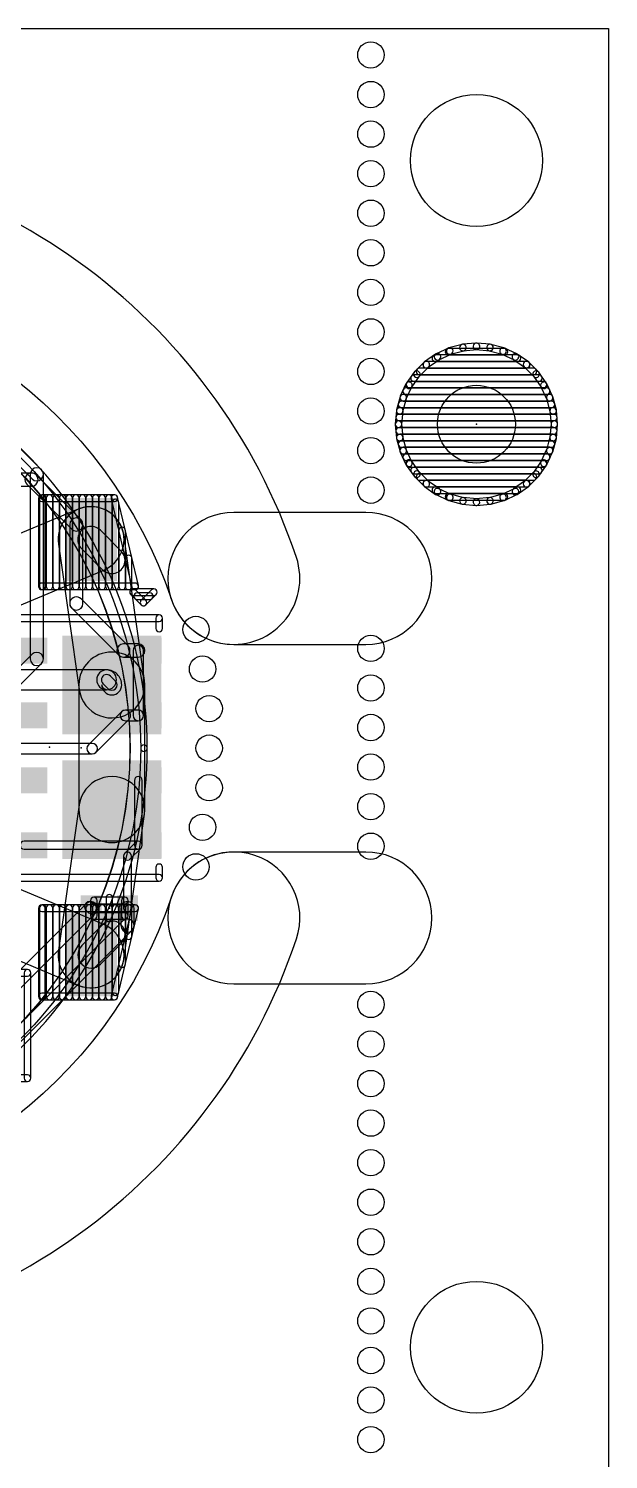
# Model space of a CAD drawing. Extents: x 0 to 2.5, y 0 to 3.1.
# Drawn here: x 2.061 to 2.5, y 2.015 to 3.1 of the extents above; entities that cross this region are included whole.
import ezdxf

# ---------------------------------------------------------------- set-up
doc = ezdxf.new("R2010")
doc.units = 0
for name, color, linetype in [('1', 22, 'CONTINUOUS'), ('16', 175, 'CONTINUOUS'), ('19', 53, 'CONTINUOUS'), ('2', 4, 'CONTINUOUS'), ('20', 7, 'CONTINUOUS'), ('21', 253, 'CONTINUOUS'), ('22', 253, 'CONTINUOUS'), ('23', 7, 'CONTINUOUS'), ('24', 7, 'CONTINUOUS'), ('31', 253, 'CONTINUOUS'), ('32', 253, 'CONTINUOUS'), ('41', 22, 'CONTINUOUS'), ('42', 175, 'CONTINUOUS'), ('46', 140, 'CONTINUOUS')]:
    doc.layers.add(name, color=color, linetype=linetype)

# ---------------------------------------------------------------- blocks, each defined once
blk = doc.blocks.new('RECT')
blk.add_solid([(-0.5, -0.5), (0.5, -0.5), (-0.5, 0.5), (0.5, 0.5)])
blk = doc.blocks.new('PIE')
blk.add_circle((0, 0), 0.5)

msp = doc.modelspace()

# ---------------------------------------------------------------- linework, layer by layer
at = {"layer": '1'}
for points in [[(2.145531, 2.554331, 1), (2.150531, 2.554331, 0.414214), (1.833071, 2.871791, 1), (1.833071, 2.866791, -0.414214)], [(2.07048, 2.741476), (2.125598, 2.741476, 1), (2.125598, 2.746476), (2.07048, 2.746476, 1)], [(2.07298, 2.677047), (2.07298, 2.743976, 1), (2.06798, 2.743976), (2.06798, 2.677047, 1)], [(2.073886, 2.677047), (2.073886, 2.743976, 1), (2.068886, 2.743976), (2.068886, 2.677047, 1)], [(2.078886, 2.677047), (2.078886, 2.743976, 1), (2.073886, 2.743976), (2.073886, 2.677047, 1)], [(2.083886, 2.677047), (2.083886, 2.743976, 1), (2.078886, 2.743976), (2.078886, 2.677047, 1)], [(2.088886, 2.677047), (2.088886, 2.743976, 1), (2.083886, 2.743976), (2.083886, 2.677047, 1)], [(2.093886, 2.677047), (2.093886, 2.743976, 1), (2.088886, 2.743976), (2.088886, 2.677047, 1)], [(2.098886, 2.677047), (2.098886, 2.743976, 1), (2.093886, 2.743976), (2.093886, 2.677047, 1)], [(2.103886, 2.677047), (2.103886, 2.743976, 1), (2.098886, 2.743976), (2.098886, 2.677047, 1)], [(2.108886, 2.677047), (2.108886, 2.743976, 1), (2.103886, 2.743976), (2.103886, 2.677047, 1)], [(2.113886, 2.677047), (2.113886, 2.743976, 1), (2.108886, 2.743976), (2.108886, 2.677047, 1)], [(2.118886, 2.677047), (2.118886, 2.743976, 1), (2.113886, 2.743976), (2.113886, 2.677047, 1)], [(2.123886, 2.677047), (2.123886, 2.743976, 1), (2.118886, 2.743976), (2.118886, 2.677047, 1)], [(2.123165, 2.743404), (2.138913, 2.676475, 1), (2.14378, 2.67762), (2.128032, 2.744549, 1)], [(2.03289, 2.653986), (2.117535, 2.689419, 1), (2.098228, 2.735541), (2.013583, 2.700108, 1)], [(2.148379, 2.60578), (2.132631, 2.716016, 1), (2.083133, 2.708945), (2.098881, 2.598709, 1)], [(2.128886, 2.677047), (2.128886, 2.74063, 1), (2.123886, 2.74063), (2.123886, 2.677047, 1)], [(2.130701, 2.703803), (2.114953, 2.719551, 1), (2.100811, 2.705409), (2.116559, 2.689661, 1)], [(2.133886, 2.677047), (2.133886, 2.71938, 1), (2.128886, 2.71938), (2.128886, 2.677047, 1)], [(2.138886, 2.677047), (2.138886, 2.69813, 1), (2.133886, 2.69813), (2.133886, 2.677047, 1)], [(2.141346, 2.679547), (2.07048, 2.679547, 1), (2.07048, 2.674547), (2.141346, 2.674547, 1)], [(2.14863, 2.507756), (2.14863, 2.602244, 1), (2.09863, 2.602244), (2.09863, 2.507756, 1)], [(2.018512, 2.598681), (2.119693, 2.598681, 1), (2.119693, 2.613681), (2.018512, 2.613681, 1)], [(2.11613, 2.602244, 1), (2.13113, 2.602244, 0.414214), (2.119693, 2.613681, 1), (2.119693, 2.598681, -0.414214)], [(2.116864, 2.603353), (2.120801, 2.599416, 1), (2.126458, 2.605073), (2.122521, 2.60901, 1)], [(1.833071, 2.24187, 1), (1.833071, 2.23687, 0.414214), (2.150531, 2.554331, 1), (2.145531, 2.554331, -0.414214)], [(2.098881, 2.511291), (2.083133, 2.401055, 1), (2.132631, 2.393984), (2.148379, 2.50422, 1)], [(2.013583, 2.409892), (2.098228, 2.374459, 1), (2.117535, 2.420581), (2.03289, 2.456014, 1)], [(2.141346, 2.435453), (2.07048, 2.435453, 1), (2.07048, 2.430453), (2.141346, 2.430453, 1)], [(2.06798, 2.432953), (2.06798, 2.366024, 1), (2.07298, 2.366024), (2.07298, 2.432953, 1)], [(2.073886, 2.366024), (2.073886, 2.432953, 1), (2.068886, 2.432953), (2.068886, 2.366024, 1)], [(2.078886, 2.366024), (2.078886, 2.432953, 1), (2.073886, 2.432953), (2.073886, 2.366024, 1)], [(2.083886, 2.366024), (2.083886, 2.432953, 1), (2.078886, 2.432953), (2.078886, 2.366024, 1)], [(2.088886, 2.366024), (2.088886, 2.432953, 1), (2.083886, 2.432953), (2.083886, 2.366024, 1)], [(2.093886, 2.366024), (2.093886, 2.432953, 1), (2.088886, 2.432953), (2.088886, 2.366024, 1)], [(2.098886, 2.366024), (2.098886, 2.432953, 1), (2.093886, 2.432953), (2.093886, 2.366024, 1)], [(2.103886, 2.366024), (2.103886, 2.432953, 1), (2.098886, 2.432953), (2.098886, 2.366024, 1)], [(2.108886, 2.366024), (2.108886, 2.432953, 1), (2.103886, 2.432953), (2.103886, 2.366024, 1)], [(2.113886, 2.366024), (2.113886, 2.432953, 1), (2.108886, 2.432953), (2.108886, 2.366024, 1)], [(2.118886, 2.366024), (2.118886, 2.432953, 1), (2.113886, 2.432953), (2.113886, 2.366024, 1)], [(2.123886, 2.366024), (2.123886, 2.432953, 1), (2.118886, 2.432953), (2.118886, 2.366024, 1)], [(2.128032, 2.365451), (2.14378, 2.43238, 1), (2.138913, 2.433525), (2.123165, 2.366596, 1)], [(2.128886, 2.36937), (2.128886, 2.432953, 1), (2.123886, 2.432953), (2.123886, 2.36937, 1)], [(2.133886, 2.39062), (2.133886, 2.432953, 1), (2.128886, 2.432953), (2.128886, 2.39062, 1)], [(2.138886, 2.41187), (2.138886, 2.432953, 1), (2.133886, 2.432953), (2.133886, 2.41187, 1)], [(2.116559, 2.420339), (2.100811, 2.404591, 1), (2.114953, 2.390449), (2.130701, 2.406197, 1)], [(2.07048, 2.363524), (2.125598, 2.363524, 1), (2.125598, 2.368524), (2.07048, 2.368524, 1)]]:
    msp.add_lwpolyline(points, format="xyb", close=True, dxfattribs=at)
at = {"layer": '16'}
for points in [[(2.145531, 2.554331, 1), (2.150531, 2.554331, 0.414214), (1.833071, 2.871791, 1), (1.833071, 2.866791, -0.414214)], [(2.06274, 2.763), (2.03474, 2.763, 1), (2.03474, 2.753), (2.06274, 2.753, 1)], [(2.059205, 2.754464), (2.093205, 2.720464, 1), (2.100276, 2.727536), (2.066276, 2.761536, 1)], [(2.09174, 2.724), (2.09174, 2.664, 1), (2.10174, 2.664), (2.10174, 2.724, 1)], [(2.093205, 2.660464), (2.128854, 2.624815, 1), (2.135925, 2.631886), (2.100276, 2.667536, 1)], [(2.13239, 2.62335), (2.143717, 2.62335, 1), (2.143717, 2.63335), (2.13239, 2.63335, 1)], [(2.139717, 2.62835), (2.139717, 2.579138, 1), (2.147717, 2.579138), (2.147717, 2.62835, 1)], [(2.13105, 2.581966), (2.105912, 2.556828, 1), (2.111569, 2.551172), (2.136706, 2.576309, 1)], [(2.143717, 2.583138), (2.133878, 2.583138, 1), (2.133878, 2.575138), (2.143717, 2.575138, 1)], [(1.833071, 2.24187, 1), (1.833071, 2.23687, 0.414214), (2.150531, 2.554331, 1), (2.145531, 2.554331, -0.414214)], [(2.10874, 2.558), (2.03674, 2.558, 1), (2.03674, 2.55), (2.10874, 2.55, 1)], [(2.140717, 2.529925), (2.140717, 2.480713, 1), (2.146717, 2.480713), (2.146717, 2.529925, 1)], [(2.057102, 2.477713), (2.143717, 2.477713, 1), (2.143717, 2.483713), (2.057102, 2.483713, 1)], [(2.137641, 2.470394), (2.145838, 2.478591, 1), (2.141595, 2.482834), (2.133398, 2.474637, 1)], [(2.13852, 2.433), (2.13852, 2.472516, 1), (2.13252, 2.472516), (2.13252, 2.433, 1)], [(2.008496, 2.326464), (2.111496, 2.429464, 1), (2.104425, 2.436536), (2.001425, 2.333536, 1)], [(2.104132, 2.431172), (2.105132, 2.430172, 1), (2.110789, 2.435828), (2.109789, 2.436828, 1)], [(2.13052, 2.433), (2.13052, 2.41978, 1), (2.14052, 2.41978), (2.14052, 2.433, 1)], [(2.131984, 2.423315), (2.036236, 2.327567, 1), (2.043307, 2.320496), (2.139055, 2.416244, 1)]]:
    msp.add_lwpolyline(points, format="xyb", close=True, dxfattribs=at)
at = {"layer": '19'}
for radius in [0.304381, 0.304281]:
    msp.add_circle((1.833071, 2.554331), radius, dxfattribs=at)
at = {"layer": '2'}
for points in [[(2.070276, 2.765536), (1.996276, 2.839536, 1), (1.989205, 2.832464), (2.063205, 2.758464, 1)], [(2.07174, 2.622), (2.07174, 2.762, 1), (2.06174, 2.762), (2.06174, 2.622, 1)], [(2.018276, 2.566464), (2.070276, 2.618464, 1), (2.063205, 2.625536), (2.011205, 2.573536, 1)]]:
    msp.add_lwpolyline(points, format="xyb", close=True, dxfattribs=at)
at = {"layer": '20'}
for p, q in [((1.2, 3.1), (2.5, 3.1)), ((2.5, 3.1), (2.5, 2)), ((2.5, 2.1), (2.5, 1))]:
    msp.add_line(p, q, dxfattribs=at)
for centre, radius in [((2.32, 3.08), 0.01), ((2.32, 3.05), 0.01), ((2.4, 3), 0.05), ((2.32, 3.02), 0.01), ((2.32, 2.99), 0.01), ((2.32, 2.96), 0.01), ((2.32, 2.93), 0.01), ((2.32, 2.9), 0.01), ((2.32, 2.87), 0.01), ((2.32, 2.84), 0.01), ((2.32, 2.81), 0.01), ((2.32, 2.78), 0.01), ((2.32, 2.75), 0.01), ((2.187402, 2.644331), 0.01), ((2.32, 2.63), 0.01), ((2.192402, 2.614331), 0.01), ((2.32, 2.6), 0.01), ((2.197402, 2.584331), 0.01), ((2.32, 2.57), 0.01), ((2.197402, 2.554331), 0.01), ((2.32, 2.54), 0.01), ((2.197402, 2.524331), 0.01), ((2.32, 2.51), 0.01), ((2.192402, 2.494331), 0.01), ((2.32, 2.48), 0.01), ((2.187402, 2.464331), 0.01), ((2.32, 2.36), 0.01), ((2.32, 2.33), 0.01), ((2.32, 2.3), 0.01), ((2.32, 2.27), 0.01), ((2.32, 2.24), 0.01), ((2.32, 2.21), 0.01), ((2.32, 2.18), 0.01), ((2.32, 2.15), 0.01), ((2.4, 2.1), 0.05), ((2.32, 2.12), 0.01), ((2.32, 2.09), 0.01), ((2.32, 2.06), 0.01), ((2.32, 2.03), 0.01)]:
    msp.add_circle(centre, radius, dxfattribs=at)
at = {"layer": '21'}
for points in [[(2.019772, 2.381531), (2.059772, 2.381531, 1), (2.059772, 2.386531), (2.019772, 2.386531, 1)], [(2.057272, 2.384031), (2.057272, 2.304031, 1), (2.062272, 2.304031), (2.062272, 2.384031, 1)], [(2.059772, 2.306531), (2.019772, 2.306531, 1), (2.019772, 2.301531), (2.059772, 2.301531, 1)]]:
    msp.add_lwpolyline(points, format="xyb", close=True, dxfattribs=at)
at = {"layer": '22'}
for points in [[(2.13978, 2.670142), (2.155528, 2.670142, 1), (2.155528, 2.675142), (2.13978, 2.675142, 1)], [(2.13978, 2.670142), (2.155528, 2.670142, 1), (2.155528, 2.675142), (2.13978, 2.675142, 1)], [(2.149421, 2.666535), (2.141547, 2.674409, 1), (2.138012, 2.670874), (2.145886, 2.663, 1)], [(2.149421, 2.666535), (2.141547, 2.674409, 1), (2.138012, 2.670874), (2.145886, 2.663, 1)], [(2.152417, 2.672031), (2.14289, 2.672031, 1), (2.14289, 2.667031), (2.152417, 2.667031, 1)], [(2.15376, 2.674409), (2.145886, 2.666535, 1), (2.149421, 2.663), (2.157295, 2.670874, 1)], [(2.15376, 2.674409), (2.145886, 2.666535, 1), (2.149421, 2.663), (2.157295, 2.670874, 1)], [(2.159465, 2.655457), (2.041354, 2.655457, 1), (2.041354, 2.650457), (2.159465, 2.650457, 1)], [(2.161965, 2.645083), (2.161965, 2.652957, 1), (2.156965, 2.652957), (2.156965, 2.645083, 1)], [(2.156965, 2.46398), (2.156965, 2.456106, 1), (2.161965, 2.456106), (2.161965, 2.46398, 1)], [(2.159465, 2.458606), (2.041354, 2.458606, 1), (2.041354, 2.453606), (2.159465, 2.453606, 1)], [(2.12424, 2.425126), (2.12424, 2.440874, 1), (2.11924, 2.440874), (2.11924, 2.425126, 1)]]:
    msp.add_lwpolyline(points, format="xyb", close=True, dxfattribs=at)
at = {"layer": '23'}
for p in [(2.4, 2.8), (2.076386, 2.555)]:
    msp.add_point(p, dxfattribs=at)
at = {"layer": '24'}
for points in [[(2.133551, 2.441406), (2.109929, 2.441406, 1), (2.109929, 2.436406), (2.133551, 2.436406, 1)], [(2.107429, 2.438906), (2.107429, 2.427094, 1), (2.112429, 2.427094), (2.112429, 2.438906, 1)], [(2.136051, 2.427094), (2.136051, 2.438906, 1), (2.131051, 2.438906), (2.131051, 2.427094, 1)], [(2.109929, 2.424594), (2.133551, 2.424594, 1), (2.133551, 2.429594), (2.109929, 2.429594, 1)]]:
    msp.add_lwpolyline(points, format="xyb", close=True, dxfattribs=at)
for p in [(2.4, 2.8), (2.100409, 2.554531), (2.12174, 2.433)]:
    msp.add_point(p, dxfattribs=at)
at = {"layer": '31'}
for centre in [(2.4, 3), (2.4, 2.1)]:
    msp.add_circle(centre, 0.05, dxfattribs=at)
at = {"layer": '32'}
for centre in [(2.4, 3), (2.4, 2.1)]:
    msp.add_circle(centre, 0.05, dxfattribs=at)
at = {"layer": '41'}
for points in [[(2.369038, 2.853191), (2.360606, 2.847287, 1), (2.363474, 2.843191), (2.371906, 2.849095, 1)], [(2.378745, 2.857759), (2.369416, 2.853409, 1), (2.371529, 2.848877), (2.380858, 2.853228, 1)], [(2.378743, 2.8525), (2.421257, 2.8525, 1), (2.421257, 2.8575), (2.378743, 2.8575, 1)], [(2.389098, 2.860573), (2.379155, 2.857908, 1), (2.380449, 2.853079), (2.390392, 2.855743, 1)], [(2.399782, 2.861546), (2.389527, 2.860648, 1), (2.389963, 2.855667), (2.400218, 2.856565, 1)], [(2.410473, 2.860648), (2.400218, 2.861546, 1), (2.399782, 2.856565), (2.410037, 2.855667, 1)], [(2.420845, 2.857908), (2.410902, 2.860573, 1), (2.409608, 2.855743), (2.419551, 2.853079, 1)], [(2.430584, 2.853409), (2.421255, 2.857759, 1), (2.419142, 2.853228), (2.428471, 2.848877, 1)], [(2.439394, 2.847287), (2.430962, 2.853191, 1), (2.428094, 2.849095), (2.436526, 2.843191, 1)], [(2.360272, 2.847007), (2.352993, 2.839728, 1), (2.356529, 2.836192), (2.363808, 2.843471, 1)], [(2.361801, 2.8425), (2.438199, 2.8425, 1), (2.438199, 2.8475), (2.361801, 2.8475, 1)], [(2.36884, 2.8475), (2.43116, 2.8475, 1), (2.43116, 2.8525), (2.36884, 2.8525, 1)], [(2.447007, 2.839728), (2.439728, 2.847007, 1), (2.436192, 2.843471), (2.443471, 2.836192, 1)], [(2.346591, 2.830584), (2.342241, 2.821255, 1), (2.346772, 2.819142), (2.351123, 2.828471, 1)], [(2.352713, 2.839394), (2.346809, 2.830962, 1), (2.350905, 2.828094), (2.356809, 2.836526, 1)], [(2.349188, 2.8275), (2.450813, 2.8275, 1), (2.450813, 2.8325), (2.349188, 2.8325, 1)], [(2.352689, 2.8325), (2.447311, 2.8325, 1), (2.447311, 2.8375), (2.352689, 2.8375, 1)], [(2.356801, 2.8375), (2.443199, 2.8375, 1), (2.443199, 2.8425), (2.356801, 2.8425, 1)], [(2.453191, 2.830962), (2.447287, 2.839394, 1), (2.443191, 2.836526), (2.449095, 2.828094, 1)], [(2.457759, 2.821255), (2.453409, 2.830584, 1), (2.448877, 2.828471), (2.453228, 2.819142, 1)], [(2.342092, 2.820845), (2.339427, 2.810902, 1), (2.344257, 2.809608), (2.346921, 2.819551, 1)], [(2.344453, 2.8175), (2.455547, 2.8175, 1), (2.455547, 2.8225), (2.344453, 2.8225, 1)], [(2.346746, 2.8225), (2.453255, 2.8225, 1), (2.453255, 2.8275), (2.346746, 2.8275, 1)], [(2.460573, 2.810902), (2.457908, 2.820845, 1), (2.453079, 2.819551), (2.455743, 2.809608, 1)], [(2.339352, 2.810473), (2.338454, 2.800218, 1), (2.343435, 2.799782), (2.344333, 2.810037, 1)], [(2.34182, 2.8075), (2.45818, 2.8075, 1), (2.45818, 2.8125), (2.34182, 2.8125, 1)], [(2.343114, 2.8125), (2.456887, 2.8125, 1), (2.456887, 2.8175), (2.343114, 2.8175, 1)], [(2.461546, 2.800218), (2.460648, 2.810473, 1), (2.455667, 2.810037), (2.456565, 2.799782, 1)], [(2.338454, 2.799782), (2.339352, 2.789527, 1), (2.344333, 2.789963), (2.343435, 2.800218, 1)], [(2.340945, 2.7975), (2.459055, 2.7975, 1), (2.459055, 2.8025), (2.340945, 2.8025, 1)], [(2.341382, 2.8025), (2.458618, 2.8025, 1), (2.458618, 2.8075), (2.341382, 2.8075, 1)], [(2.460648, 2.789527), (2.461546, 2.799782, 1), (2.456565, 2.800218), (2.455667, 2.789963, 1)], [(2.341382, 2.7925), (2.458618, 2.7925, 1), (2.458618, 2.7975), (2.341382, 2.7975, 1)], [(2.34182, 2.7875), (2.45818, 2.7875, 1), (2.45818, 2.7925), (2.34182, 2.7925, 1)], [(2.339427, 2.789098), (2.342092, 2.779155, 1), (2.346921, 2.780449), (2.344257, 2.790392, 1)], [(2.457908, 2.779155), (2.460573, 2.789098, 1), (2.455743, 2.790392), (2.453079, 2.780449, 1)], [(2.343113, 2.7825), (2.456886, 2.7825, 1), (2.456886, 2.7875), (2.343113, 2.7875, 1)], [(2.344453, 2.7775), (2.455547, 2.7775, 1), (2.455547, 2.7825), (2.344453, 2.7825, 1)], [(2.342241, 2.778745), (2.346591, 2.769416, 1), (2.351123, 2.771529), (2.346772, 2.780858, 1)], [(2.453409, 2.769416), (2.457759, 2.778745, 1), (2.453228, 2.780858), (2.448877, 2.771529, 1)], [(2.346745, 2.7725), (2.453254, 2.7725, 1), (2.453254, 2.7775), (2.346745, 2.7775, 1)], [(2.346809, 2.769038), (2.352713, 2.760606, 1), (2.356809, 2.763474), (2.350905, 2.771906, 1)], [(2.349188, 2.7675), (2.450812, 2.7675, 1), (2.450812, 2.7725), (2.349188, 2.7725, 1)], [(2.352689, 2.7625), (2.447311, 2.7625, 1), (2.447311, 2.7675), (2.352689, 2.7675, 1)], [(2.447287, 2.760606), (2.453191, 2.769038, 1), (2.449095, 2.771906), (2.443191, 2.763474, 1)], [(2.352993, 2.760272), (2.360272, 2.752993, 1), (2.363808, 2.756529), (2.356529, 2.763808, 1)], [(2.356801, 2.7575), (2.443199, 2.7575, 1), (2.443199, 2.7625), (2.356801, 2.7625, 1)], [(2.361801, 2.7525), (2.438199, 2.7525, 1), (2.438199, 2.7575), (2.361801, 2.7575, 1)], [(2.360606, 2.752713), (2.369038, 2.746809, 1), (2.371906, 2.750905), (2.363474, 2.756809, 1)], [(2.430962, 2.746809), (2.439394, 2.752713, 1), (2.436526, 2.756809), (2.428094, 2.750905, 1)], [(2.439728, 2.752993), (2.447007, 2.760272, 1), (2.443471, 2.763808), (2.436192, 2.756529, 1)], [(2.36884, 2.7475), (2.43116, 2.7475, 1), (2.43116, 2.7525), (2.36884, 2.7525, 1)], [(2.369416, 2.746591), (2.378745, 2.742241, 1), (2.380858, 2.746772), (2.371529, 2.751123, 1)], [(2.378743, 2.7425), (2.421257, 2.7425, 1), (2.421257, 2.7475), (2.378743, 2.7475, 1)], [(2.379155, 2.742092), (2.389098, 2.739427, 1), (2.390392, 2.744257), (2.380449, 2.746921, 1)], [(2.410902, 2.739427), (2.420845, 2.742092, 1), (2.419551, 2.746921), (2.409608, 2.744257, 1)], [(2.421255, 2.742241), (2.430584, 2.746591, 1), (2.428471, 2.751123), (2.419142, 2.746772, 1)], [(2.389527, 2.739352), (2.399782, 2.738454, 1), (2.400218, 2.743435), (2.389963, 2.744333, 1)], [(2.400218, 2.738454), (2.410473, 2.739352, 1), (2.410037, 2.744333), (2.399782, 2.743435, 1)]]:
    msp.add_lwpolyline(points, format="xyb", close=True, dxfattribs=at)
at = {"layer": '42'}
for points in [[(2.363474, 2.843191), (2.371906, 2.849095, 1), (2.369038, 2.853191), (2.360606, 2.847287, 1)], [(2.371529, 2.848877), (2.380858, 2.853228, 1), (2.378745, 2.857759), (2.369416, 2.853409, 1)], [(2.421257, 2.8575), (2.378743, 2.8575, 1), (2.378743, 2.8525), (2.421257, 2.8525, 1)], [(2.380449, 2.853079), (2.390392, 2.855743, 1), (2.389098, 2.860573), (2.379155, 2.857908, 1)], [(2.389963, 2.855667), (2.400218, 2.856565, 1), (2.399782, 2.861546), (2.389527, 2.860648, 1)], [(2.399782, 2.856565), (2.410037, 2.855667, 1), (2.410473, 2.860648), (2.400218, 2.861546, 1)], [(2.409608, 2.855743), (2.419551, 2.853079, 1), (2.420845, 2.857908), (2.410902, 2.860573, 1)], [(2.419142, 2.853228), (2.428471, 2.848877, 1), (2.430584, 2.853409), (2.421255, 2.857759, 1)], [(2.428094, 2.849095), (2.436526, 2.843191, 1), (2.439394, 2.847287), (2.430962, 2.853191, 1)], [(2.356529, 2.836192), (2.363808, 2.843471, 1), (2.360272, 2.847007), (2.352993, 2.839728, 1)], [(2.438199, 2.8475), (2.361801, 2.8475, 1), (2.361801, 2.8425), (2.438199, 2.8425, 1)], [(2.43116, 2.8525), (2.36884, 2.8525, 1), (2.36884, 2.8475), (2.43116, 2.8475, 1)], [(2.436192, 2.843471), (2.443471, 2.836192, 1), (2.447007, 2.839728), (2.439728, 2.847007, 1)], [(2.346772, 2.819142), (2.351123, 2.828471, 1), (2.346591, 2.830584), (2.342241, 2.821255, 1)], [(2.350905, 2.828094), (2.356809, 2.836526, 1), (2.352713, 2.839394), (2.346809, 2.830962, 1)], [(2.450812, 2.8325), (2.349188, 2.8325, 1), (2.349188, 2.8275), (2.450812, 2.8275, 1)], [(2.447311, 2.8375), (2.352689, 2.8375, 1), (2.352689, 2.8325), (2.447311, 2.8325, 1)], [(2.443199, 2.8425), (2.356801, 2.8425, 1), (2.356801, 2.8375), (2.443199, 2.8375, 1)], [(2.443191, 2.836526), (2.449095, 2.828094, 1), (2.453191, 2.830962), (2.447287, 2.839394, 1)], [(2.448877, 2.828471), (2.453228, 2.819142, 1), (2.457759, 2.821255), (2.453409, 2.830584, 1)], [(2.344257, 2.809608), (2.346921, 2.819551, 1), (2.342092, 2.820845), (2.339427, 2.810902, 1)], [(2.455547, 2.8225), (2.344453, 2.8225, 1), (2.344453, 2.8175), (2.455547, 2.8175, 1)], [(2.453254, 2.8275), (2.346745, 2.8275, 1), (2.346745, 2.8225), (2.453254, 2.8225, 1)], [(2.453079, 2.819551), (2.455743, 2.809608, 1), (2.460573, 2.810902), (2.457908, 2.820845, 1)], [(2.343435, 2.799782), (2.344333, 2.810037, 1), (2.339352, 2.810473), (2.338454, 2.800218, 1)], [(2.45818, 2.8125), (2.34182, 2.8125, 1), (2.34182, 2.8075), (2.45818, 2.8075, 1)], [(2.456886, 2.8175), (2.343113, 2.8175, 1), (2.343113, 2.8125), (2.456886, 2.8125, 1)], [(2.455667, 2.810037), (2.456565, 2.799782, 1), (2.461546, 2.800218), (2.460648, 2.810473, 1)], [(2.344333, 2.789963), (2.343435, 2.800218, 1), (2.338454, 2.799782), (2.339352, 2.789527, 1)], [(2.459055, 2.8025), (2.340945, 2.8025, 1), (2.340945, 2.7975), (2.459055, 2.7975, 1)], [(2.458618, 2.8075), (2.341382, 2.8075, 1), (2.341382, 2.8025), (2.458618, 2.8025, 1)], [(2.456565, 2.800218), (2.455667, 2.789963, 1), (2.460648, 2.789527), (2.461546, 2.799782, 1)], [(2.458618, 2.7975), (2.341382, 2.7975, 1), (2.341382, 2.7925), (2.458618, 2.7925, 1)], [(2.45818, 2.7925), (2.34182, 2.7925, 1), (2.34182, 2.7875), (2.45818, 2.7875, 1)], [(2.346921, 2.780449), (2.344257, 2.790392, 1), (2.339427, 2.789098), (2.342092, 2.779155, 1)], [(2.455743, 2.790392), (2.453079, 2.780449, 1), (2.457908, 2.779155), (2.460573, 2.789098, 1)], [(2.456887, 2.7875), (2.343114, 2.7875, 1), (2.343114, 2.7825), (2.456887, 2.7825, 1)], [(2.455547, 2.7825), (2.344453, 2.7825, 1), (2.344453, 2.7775), (2.455547, 2.7775, 1)], [(2.351123, 2.771529), (2.346772, 2.780858, 1), (2.342241, 2.778745), (2.346591, 2.769416, 1)], [(2.453228, 2.780858), (2.448877, 2.771529, 1), (2.453409, 2.769416), (2.457759, 2.778745, 1)], [(2.453255, 2.7775), (2.346746, 2.7775, 1), (2.346746, 2.7725), (2.453255, 2.7725, 1)], [(2.356809, 2.763474), (2.350905, 2.771906, 1), (2.346809, 2.769038), (2.352713, 2.760606, 1)], [(2.450813, 2.7725), (2.349188, 2.7725, 1), (2.349188, 2.7675), (2.450813, 2.7675, 1)], [(2.447311, 2.7675), (2.352689, 2.7675, 1), (2.352689, 2.7625), (2.447311, 2.7625, 1)], [(2.449095, 2.771906), (2.443191, 2.763474, 1), (2.447287, 2.760606), (2.453191, 2.769038, 1)], [(2.363808, 2.756529), (2.356529, 2.763808, 1), (2.352993, 2.760272), (2.360272, 2.752993, 1)], [(2.443199, 2.7625), (2.356801, 2.7625, 1), (2.356801, 2.7575), (2.443199, 2.7575, 1)], [(2.438199, 2.7575), (2.361801, 2.7575, 1), (2.361801, 2.7525), (2.438199, 2.7525, 1)], [(2.371906, 2.750905), (2.363474, 2.756809, 1), (2.360606, 2.752713), (2.369038, 2.746809, 1)], [(2.436526, 2.756809), (2.428094, 2.750905, 1), (2.430962, 2.746809), (2.439394, 2.752713, 1)], [(2.443471, 2.763808), (2.436192, 2.756529, 1), (2.439728, 2.752993), (2.447007, 2.760272, 1)], [(2.43116, 2.7525), (2.36884, 2.7525, 1), (2.36884, 2.7475), (2.43116, 2.7475, 1)], [(2.380858, 2.746772), (2.371529, 2.751123, 1), (2.369416, 2.746591), (2.378745, 2.742241, 1)], [(2.421257, 2.7475), (2.378743, 2.7475, 1), (2.378743, 2.7425), (2.421257, 2.7425, 1)], [(2.390392, 2.744257), (2.380449, 2.746921, 1), (2.379155, 2.742092), (2.389098, 2.739427, 1)], [(2.419551, 2.746921), (2.409608, 2.744257, 1), (2.410902, 2.739427), (2.420845, 2.742092, 1)], [(2.428471, 2.751123), (2.419142, 2.746772, 1), (2.421255, 2.742241), (2.430584, 2.746591, 1)], [(2.400218, 2.743435), (2.389963, 2.744333, 1), (2.389527, 2.739352), (2.399782, 2.738454, 1)], [(2.410037, 2.744333), (2.399782, 2.743435, 1), (2.400218, 2.738454), (2.410473, 2.739352, 1)]]:
    msp.add_lwpolyline(points, format="xyb", close=True, dxfattribs=at)
at = {"layer": '46'}
for points in [[(2.16874, 2.667163, 1), (2.263544, 2.698978, 0.32219), (1.833084, 3.008661, 1), (1.833057, 2.908661, -0.32219)], [(2.216142, 2.633071), (2.316142, 2.633071, 1), (2.316142, 2.733071), (2.216142, 2.733071, 1)], [(1.833057, 2.2, 1), (1.833084, 2.1, 0.32219), (2.263544, 2.409683, 1), (2.16874, 2.441498, -0.32219)], [(2.216142, 2.375591), (2.316142, 2.375591, 1), (2.316142, 2.475591), (2.216142, 2.475591, 1)]]:
    msp.add_lwpolyline(points, format="xyb", close=True, dxfattribs=at)

# ---------------------------------------------------------------- block references
at = {"layer": '1', "xscale": 0.059055, "yscale": 0.059055}
msp.add_blockref('PIE', (2.4, 2.8), dxfattribs=at)
at = {"layer": '1', "rotation": 90}
for p, xscale, yscale in [((2.107882, 2.71248), 0.062992, 0.03937), ((2.12363, 2.602244), 0.074803, 0.074803), ((2.12363, 2.507756), 0.074803, 0.074803), ((2.107882, 2.39752), 0.062992, 0.03937)]:
    msp.add_blockref('RECT', p, dxfattribs=dict(at, xscale=xscale, yscale=yscale))
at = {"layer": '16'}
for name, p, xscale, yscale in [('PIE', (2.4, 2.8), 0.059055, 0.059055), ('RECT', (2.107961, 2.433), 0.015748, 0.019685), ('RECT', (2.13552, 2.433), 0.015748, 0.019685)]:
    msp.add_blockref(name, p, dxfattribs=dict(at, xscale=xscale, yscale=yscale))
at = {"layer": '16', "xscale": 0.035433, "yscale": 0.019685, "rotation": 180}
for p in [(2.057102, 2.62835), (2.143717, 2.62835), (2.057102, 2.579138), (2.143717, 2.579138), (2.057102, 2.529925), (2.143717, 2.529925), (2.057102, 2.480713), (2.143717, 2.480713)]:
    msp.add_blockref('RECT', p, dxfattribs=at)
at = {"layer": '31', "rotation": 90}
for p, xscale, yscale in [((2.107882, 2.71248), 0.060992, 0.03737), ((2.12363, 2.602244), 0.072803, 0.072803), ((2.12363, 2.507756), 0.072803, 0.072803), ((2.107882, 2.39752), 0.060992, 0.03737)]:
    msp.add_blockref('RECT', p, dxfattribs=dict(at, xscale=xscale, yscale=yscale))
at = {"layer": '32', "xscale": 0.033433, "yscale": 0.017685, "rotation": 180}
for p in [(2.057102, 2.62835), (2.143717, 2.62835), (2.057102, 2.579138), (2.143717, 2.579138), (2.057102, 2.529925), (2.143717, 2.529925), (2.057102, 2.480713), (2.143717, 2.480713)]:
    msp.add_blockref('RECT', p, dxfattribs=at)
at = {"layer": '32', "xscale": 0.013748, "yscale": 0.017685}
for p in [(2.107961, 2.433), (2.13552, 2.433)]:
    msp.add_blockref('RECT', p, dxfattribs=at)

doc.saveas('drawing.dxf')
